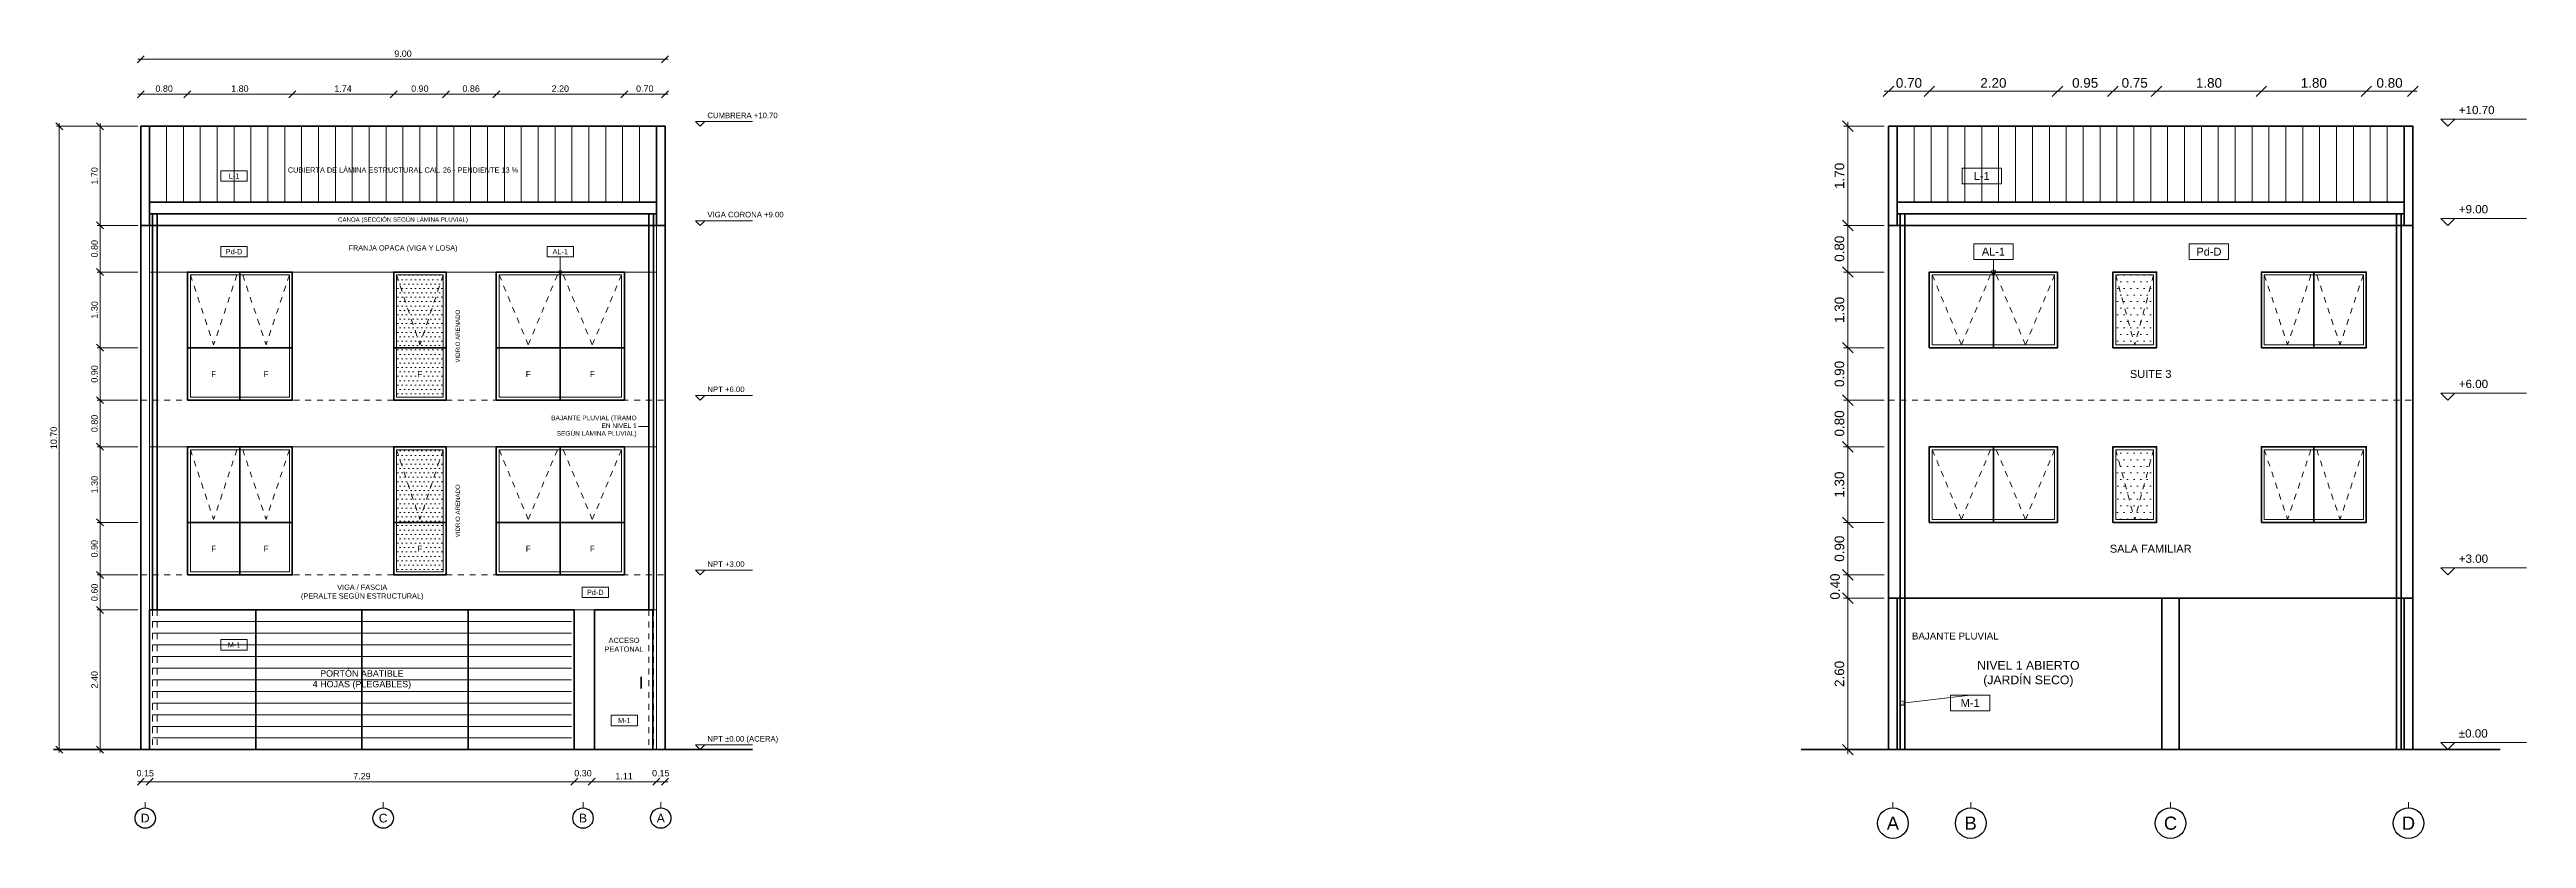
# Model space of a CAD drawing. Header units: metres. Extents: x -2 to 131, y -2 to 12.
# Drawn here: x -1.57 to 40.95, y -1.52 to 12.02 of the extents above; entities that cross this region are included whole.
import ezdxf
from ezdxf.enums import TextEntityAlignment as Align

# ---------------------------------------------------------------- set-up
doc = ezdxf.new("R2010")
doc.units = ezdxf.units.M
doc.linetypes.add('CENTER', pattern=[5.08, 3.175, -0.635, 0.635, -0.635])
doc.linetypes.add('DASHED', pattern=[1.524, 1.27, -0.254])
for name, color, linetype, lineweight in [('A-EJES', 8, 'CENTER', 13), ('A-EJES-TXT', 7, 'Continuous', 25), ('F-CONTORNO', 7, 'Continuous', 50), ('F-COTA', 7, 'Continuous', 18), ('F-LINEAS', 8, 'Continuous', 18), ('F-NIVEL', 7, 'Continuous', 18), ('F-OCULTO', 8, 'DASHED', 13), ('F-TERRENO', 7, 'Continuous', 70), ('F-TRAMA', 8, 'Continuous', 9), ('F-TXT', 7, 'Continuous', 18), ('F-VANOS', 7, 'Continuous', 35), ('F-VIDRIO', 8, 'Continuous', 13)]:
    doc.layers.add(name, color=color, linetype=linetype, lineweight=lineweight)
doc.styles.add('ARIAL', font='arial.ttf')
doc.dimstyles.new('COTA-50', dxfattribs={"dimtxt": 0.11, "dimasz": 0.06, "dimexe": 0.05, "dimexo": 0.05, "dimgap": 0.04, "dimtad": 1, "dimzin": 0, "dimdsep": 46, "dimtxsty": 'ARIAL', "dimtsz": 0.06, "dimcen": 2.5, "dimdle": 0.05, "dimclrd": 7, "dimclre": 7, "dimclrt": 7, "dimazin": 3, "dimtfac": 1, "dimtmove": 0, "dimatfit": 3, "dimlwd": 18, "dimlwe": 13})
doc.dimstyles.new('COTA-75', dxfattribs={"dimtxt": 0.165, "dimasz": 0.09, "dimexe": 0.075, "dimexo": 0.075, "dimgap": 0.06, "dimtad": 1, "dimzin": 0, "dimdsep": 46, "dimtxsty": 'ARIAL', "dimtsz": 0.09, "dimcen": 2.5, "dimdle": 0.075, "dimclrd": 7, "dimclre": 7, "dimclrt": 7, "dimazin": 3, "dimtfac": 1, "dimtmove": 0, "dimatfit": 3, "dimlwd": 18, "dimlwe": 13})

msp = doc.modelspace()

# ---------------------------------------------------------------- hatches: boundary and pattern name
at = {"layer": 'F-TRAMA'}
h = msp.add_hatch(dxfattribs=at)
h.set_pattern_fill('DOTS', scale=0.0475)
h.paths.add_polyline_path([(4.39, 6.05), (5.19, 6.05), (5.19, 8.15), (4.39, 8.15)])
h = msp.add_hatch(dxfattribs=at)
h.set_pattern_fill('DOTS', scale=0.07125)
h.paths.add_polyline_path([(33.9, 6.95), (34.55, 6.95), (34.55, 8.15), (33.9, 8.15)])
h = msp.add_hatch(dxfattribs=at)
h.set_pattern_fill('DOTS', scale=0.0475)
h.paths.add_polyline_path([(4.39, 3.05), (5.19, 3.05), (5.19, 5.15), (4.39, 5.15)])
h = msp.add_hatch(dxfattribs=at)
h.set_pattern_fill('DOTS', scale=0.07125)
h.paths.add_polyline_path([(33.9, 3.95), (34.55, 3.95), (34.55, 5.15), (33.9, 5.15)])

# ---------------------------------------------------------------- linework, layer by layer
at = {"layer": 'A-EJES', "ltscale": 0.05}
for p, q in [((0.075, -0.9), (0.075, -1)), ((4.16, -0.9), (4.16, -1)), ((7.59, -0.9), (7.59, -1)), ((8.925, -0.9), (8.925, -1))]:
    msp.add_line(p, q, dxfattribs=at)
at = {"layer": 'A-EJES', "ltscale": 0.075}
for p, q in [((30.075, -0.9), (30.075, -1)), ((31.41, -0.9), (31.41, -1)), ((34.84, -0.9), (34.84, -1)), ((38.925, -0.9), (38.925, -1))]:
    msp.add_line(p, q, dxfattribs=at)
at = {"layer": 'A-EJES-TXT'}
for centre, radius in [((0.075, -1.175), 0.175), ((4.16, -1.175), 0.175), ((7.59, -1.175), 0.175), ((8.925, -1.175), 0.175), ((30.075, -1.262), 0.263), ((31.41, -1.262), 0.263), ((34.84, -1.262), 0.263), ((38.925, -1.262), 0.263)]:
    msp.add_circle(centre, radius, dxfattribs=at)
at = {"layer": 'F-CONTORNO'}
for p, q in [((0.15, 10.703), (8.85, 10.703)), ((30.15, 10.703), (38.85, 10.703))]:
    msp.add_line(p, q, dxfattribs=at)
for points in [[(0, 9), (0.15, 9), (0.15, 10.703), (0, 10.703)], [(8.85, 9), (9, 9), (9, 10.703), (8.85, 10.703)], [(30, 9), (30.15, 9), (30.15, 10.703), (30, 10.703)], [(38.85, 9), (39, 9), (39, 10.703), (38.85, 10.703)], [(0, 0), (9, 0), (9, 9), (0, 9)], [(30, 2.6), (39, 2.6), (39, 9), (30, 9)], [(30, 0), (30.15, 0), (30.15, 2.6), (30, 2.6)], [(34.69, 0), (34.99, 0), (34.99, 2.6), (34.69, 2.6)], [(38.85, 0), (39, 0), (39, 2.6), (38.85, 2.6)]]:
    msp.add_lwpolyline(points, close=True, dxfattribs=at)
at = {"layer": 'F-LINEAS'}
for p, q in [((0, 0), (0, 9)), ((0.15, 0), (0.15, 9)), ((8.85, 0), (8.85, 9)), ((9, 0), (9, 9)), ((0.15, 8.2), (8.85, 8.2)), ((0.15, 5.2), (8.85, 5.2)), ((0.15, 2.4), (8.85, 2.4))]:
    msp.add_line(p, q, dxfattribs=at)
for points in [[(0.15, 9), (8.85, 9), (8.85, 9.2), (0.15, 9.2)], [(30.15, 9), (38.85, 9), (38.85, 9.2), (30.15, 9.2)]]:
    msp.add_lwpolyline(points, close=True, dxfattribs=at)
at = {"layer": 'F-NIVEL'}
for p, q in [((9.52, 10.783), (10.5, 10.783)), ((39.48, 10.823), (40.95, 10.823)), ((9.52, 9.08), (10.5, 9.08)), ((39.48, 9.12), (40.95, 9.12)), ((9.52, 6.08), (10.5, 6.08)), ((39.48, 6.12), (40.95, 6.12)), ((9.52, 3.08), (10.5, 3.08)), ((39.48, 3.12), (40.95, 3.12)), ((9.52, 0.08), (10.5, 0.08)), ((39.48, 0.12), (40.95, 0.12))]:
    msp.add_line(p, q, dxfattribs=at)
for points in [[(9.52, 10.783), (9.68, 10.783), (9.6, 10.703)], [(39.48, 10.823), (39.72, 10.823), (39.6, 10.703)], [(9.52, 9.08), (9.68, 9.08), (9.6, 9)], [(39.48, 9.12), (39.72, 9.12), (39.6, 9)], [(9.52, 6.08), (9.68, 6.08), (9.6, 6)], [(39.48, 6.12), (39.72, 6.12), (39.6, 6)], [(9.52, 3.08), (9.68, 3.08), (9.6, 3)], [(39.48, 3.12), (39.72, 3.12), (39.6, 3)], [(9.52, 0.08), (9.68, 0.08), (9.6, 0)], [(39.48, 0.12), (39.72, 0.12), (39.6, 0)]]:
    msp.add_lwpolyline(points, close=True, dxfattribs=at)
at = {"layer": 'F-OCULTO', "ltscale": 0.025}
for p, q in [((0.85, 8.15), (1.25, 6.95)), ((1.65, 8.15), (1.25, 6.95)), ((1.75, 8.15), (2.15, 6.95)), ((2.55, 8.15), (2.15, 6.95)), ((4.39, 8.15), (4.79, 6.95)), ((5.19, 8.15), (4.79, 6.95)), ((6.15, 8.15), (6.65, 6.95)), ((7.15, 8.15), (6.65, 6.95)), ((7.25, 8.15), (7.75, 6.95)), ((8.25, 8.15), (7.75, 6.95)), ((0.85, 5.15), (1.25, 3.95)), ((1.65, 5.15), (1.25, 3.95)), ((1.75, 5.15), (2.15, 3.95)), ((2.55, 5.15), (2.15, 3.95)), ((4.39, 5.15), (4.79, 3.95)), ((5.19, 5.15), (4.79, 3.95)), ((6.15, 5.15), (6.65, 3.95)), ((7.15, 5.15), (6.65, 3.95)), ((7.25, 5.15), (7.75, 3.95)), ((8.25, 5.15), (7.75, 3.95))]:
    msp.add_line(p, q, dxfattribs=at)
at = {"layer": 'F-OCULTO', "ltscale": 0.0375}
for p, q in [((30.75, 8.15), (31.25, 6.95)), ((31.75, 8.15), (31.25, 6.95)), ((31.85, 8.15), (32.35, 6.95)), ((32.85, 8.15), (32.35, 6.95)), ((33.9, 8.15), (34.225, 6.95)), ((34.55, 8.15), (34.225, 6.95)), ((36.45, 8.15), (36.85, 6.95)), ((37.25, 8.15), (36.85, 6.95)), ((37.35, 8.15), (37.75, 6.95)), ((38.15, 8.15), (37.75, 6.95)), ((30.75, 5.15), (31.25, 3.95)), ((31.75, 5.15), (31.25, 3.95)), ((31.85, 5.15), (32.35, 3.95)), ((32.85, 5.15), (32.35, 3.95)), ((33.9, 5.15), (34.225, 3.95)), ((34.55, 5.15), (34.225, 3.95)), ((36.45, 5.15), (36.85, 3.95)), ((37.25, 5.15), (36.85, 3.95)), ((37.35, 5.15), (37.75, 3.95)), ((38.15, 5.15), (37.75, 3.95))]:
    msp.add_line(p, q, dxfattribs=at)
at = {"layer": 'F-OCULTO', "ltscale": 0.08}
for p, q in [((0, 6), (9, 6)), ((30, 6), (39, 6)), ((0, 3), (9, 3)), ((0.2, 2.4), (0.2, 0)), ((0.28, 2.4), (0.28, 0)), ((8.72, 2.4), (8.72, 0)), ((8.8, 2.4), (8.8, 0))]:
    msp.add_line(p, q, dxfattribs=at)
at = {"layer": 'F-TERRENO'}
for p, q in [((-1.5, 0), (10.5, 0)), ((28.5, 0), (40.5, 0))]:
    msp.add_line(p, q, dxfattribs=at)
at = {"layer": 'F-TRAMA'}
for p, q in [((0.44, 9.4), (0.44, 10.703)), ((0.73, 9.4), (0.73, 10.703)), ((1.02, 9.4), (1.02, 10.703)), ((1.31, 9.4), (1.31, 10.703)), ((1.6, 9.4), (1.6, 10.703)), ((1.89, 9.4), (1.89, 10.703)), ((2.18, 9.4), (2.18, 10.703)), ((2.47, 9.4), (2.47, 10.703)), ((2.76, 9.4), (2.76, 10.703)), ((3.05, 9.4), (3.05, 10.703)), ((3.34, 9.4), (3.34, 10.703)), ((3.63, 9.4), (3.63, 10.703)), ((3.92, 9.4), (3.92, 10.703)), ((4.21, 9.4), (4.21, 10.703)), ((4.5, 9.4), (4.5, 10.703)), ((4.79, 9.4), (4.79, 10.703)), ((5.08, 9.4), (5.08, 10.703)), ((5.37, 9.4), (5.37, 10.703)), ((5.66, 9.4), (5.66, 10.703)), ((5.95, 9.4), (5.95, 10.703)), ((6.24, 9.4), (6.24, 10.703)), ((6.53, 9.4), (6.53, 10.703)), ((6.82, 9.4), (6.82, 10.703)), ((7.11, 9.4), (7.11, 10.703)), ((7.4, 9.4), (7.4, 10.703)), ((7.69, 9.4), (7.69, 10.703)), ((7.98, 9.4), (7.98, 10.703)), ((8.27, 9.4), (8.27, 10.703)), ((8.56, 9.4), (8.56, 10.703)), ((30.44, 9.4), (30.44, 10.703)), ((30.73, 9.4), (30.73, 10.703)), ((31.02, 9.4), (31.02, 10.703)), ((31.31, 9.4), (31.31, 10.703)), ((31.6, 9.4), (31.6, 10.703)), ((31.89, 9.4), (31.89, 10.703)), ((32.18, 9.4), (32.18, 10.703)), ((32.47, 9.4), (32.47, 10.703)), ((32.76, 9.4), (32.76, 10.703)), ((33.05, 9.4), (33.05, 10.703)), ((33.34, 9.4), (33.34, 10.703)), ((33.63, 9.4), (33.63, 10.703)), ((33.92, 9.4), (33.92, 10.703)), ((34.21, 9.4), (34.21, 10.703)), ((34.5, 9.4), (34.5, 10.703)), ((34.79, 9.4), (34.79, 10.703)), ((35.08, 9.4), (35.08, 10.703)), ((35.37, 9.4), (35.37, 10.703)), ((35.66, 9.4), (35.66, 10.703)), ((35.95, 9.4), (35.95, 10.703)), ((36.24, 9.4), (36.24, 10.703)), ((36.53, 9.4), (36.53, 10.703)), ((36.82, 9.4), (36.82, 10.703)), ((37.11, 9.4), (37.11, 10.703)), ((37.4, 9.4), (37.4, 10.703)), ((37.69, 9.4), (37.69, 10.703)), ((37.98, 9.4), (37.98, 10.703)), ((38.27, 9.4), (38.27, 10.703)), ((38.56, 9.4), (38.56, 10.703))]:
    msp.add_line(p, q, dxfattribs=at)
at = {"layer": 'F-TXT'}
for p, q in [((7.2, 8.46), (7.2, 8.2)), ((31.8, 8.415), (31.8, 8.2)), ((8.54, 5.55), (8.72, 5.55)), ((31.4, 0.935), (30.24, 0.8))]:
    msp.add_line(p, q, dxfattribs=at)
for points in [[(1.375, 9.76), (1.825, 9.76), (1.825, 9.94), (1.375, 9.94)], [(31.263, 9.715), (31.938, 9.715), (31.938, 9.985), (31.263, 9.985)], [(1.375, 8.46), (1.825, 8.46), (1.825, 8.64), (1.375, 8.64)], [(6.975, 8.46), (7.425, 8.46), (7.425, 8.64), (6.975, 8.64)], [(31.463, 8.415), (32.138, 8.415), (32.138, 8.685), (31.463, 8.685)], [(35.163, 8.415), (35.837, 8.415), (35.837, 8.685), (35.163, 8.685)], [(7.575, 2.61), (8.025, 2.61), (8.025, 2.79), (7.575, 2.79)], [(1.375, 1.71), (1.825, 1.71), (1.825, 1.89), (1.375, 1.89)], [(31.062, 0.665), (31.737, 0.665), (31.737, 0.935), (31.062, 0.935)], [(8.075, 0.41), (8.525, 0.41), (8.525, 0.59), (8.075, 0.59)]]:
    msp.add_lwpolyline(points, close=True, dxfattribs=at)
for centre, radius in [((7.2, 8.2), 0.025), ((31.8, 8.2), 0.0375), ((30.24, 0.8), 0.0375)]:
    msp.add_circle(centre, radius, dxfattribs=at)
at = {"layer": 'F-VANOS'}
for p, q in [((0.2, 9.2), (0.2, 2.4)), ((0.28, 9.2), (0.28, 2.4)), ((8.72, 9.2), (8.72, 2.4)), ((8.8, 9.2), (8.8, 2.4)), ((30.2, 9.2), (30.2, 0)), ((30.28, 9.2), (30.28, 0)), ((38.72, 9.2), (38.72, 0)), ((38.8, 9.2), (38.8, 0)), ((1.7, 6), (1.7, 8.2)), ((7.2, 6), (7.2, 8.2)), ((31.8, 6.9), (31.8, 8.2)), ((37.3, 6.9), (37.3, 8.2)), ((0.8, 6.9), (2.6, 6.9)), ((4.34, 6.9), (5.24, 6.9)), ((6.1, 6.9), (8.3, 6.9)), ((1.7, 3), (1.7, 5.2)), ((7.2, 3), (7.2, 5.2)), ((31.8, 3.9), (31.8, 5.2)), ((37.3, 3.9), (37.3, 5.2)), ((0.8, 3.9), (2.6, 3.9)), ((4.34, 3.9), (5.24, 3.9)), ((6.1, 3.9), (8.3, 3.9)), ((1.973, 0), (1.973, 2.4)), ((3.795, 0), (3.795, 2.4)), ((5.617, 0), (5.617, 2.4)), ((8.59, 1.05), (8.59, 1.25))]:
    msp.add_line(p, q, dxfattribs=at)
for points in [[(0.15, 9.2), (8.85, 9.2), (8.85, 9.4), (0.15, 9.4)], [(30.15, 9.2), (38.85, 9.2), (38.85, 9.4), (30.15, 9.4)], [(0.8, 6), (2.6, 6), (2.6, 8.2), (0.8, 8.2)], [(4.34, 6), (5.24, 6), (5.24, 8.2), (4.34, 8.2)], [(6.1, 6), (8.3, 6), (8.3, 8.2), (6.1, 8.2)], [(30.7, 6.9), (32.9, 6.9), (32.9, 8.2), (30.7, 8.2)], [(33.85, 6.9), (34.6, 6.9), (34.6, 8.2), (33.85, 8.2)], [(36.4, 6.9), (38.2, 6.9), (38.2, 8.2), (36.4, 8.2)], [(0.8, 3), (2.6, 3), (2.6, 5.2), (0.8, 5.2)], [(4.34, 3), (5.24, 3), (5.24, 5.2), (4.34, 5.2)], [(6.1, 3), (8.3, 3), (8.3, 5.2), (6.1, 5.2)], [(30.7, 3.9), (32.9, 3.9), (32.9, 5.2), (30.7, 5.2)], [(33.85, 3.9), (34.6, 3.9), (34.6, 5.2), (33.85, 5.2)], [(36.4, 3.9), (38.2, 3.9), (38.2, 5.2), (36.4, 5.2)], [(0.15, 0), (7.44, 0), (7.44, 2.4), (0.15, 2.4)], [(7.79, 0), (8.79, 0), (8.79, 2.4), (7.79, 2.4)]]:
    msp.add_lwpolyline(points, close=True, dxfattribs=at)
at = {"layer": 'F-VIDRIO'}
for p, q in [((0.2, 2.2), (7.39, 2.2)), ((0.2, 2), (7.39, 2)), ((0.2, 1.8), (7.39, 1.8)), ((0.2, 1.6), (7.39, 1.6)), ((0.2, 1.4), (7.39, 1.4)), ((0.2, 1.2), (7.39, 1.2)), ((0.2, 1), (7.39, 1)), ((0.2, 0.8), (7.39, 0.8)), ((0.2, 0.6), (7.39, 0.6)), ((0.2, 0.4), (7.39, 0.4)), ((0.2, 0.2), (7.39, 0.2))]:
    msp.add_line(p, q, dxfattribs=at)
for points in [[(0.85, 6.05), (2.55, 6.05), (2.55, 8.15), (0.85, 8.15)], [(4.39, 6.05), (5.19, 6.05), (5.19, 8.15), (4.39, 8.15)], [(6.15, 6.05), (8.25, 6.05), (8.25, 8.15), (6.15, 8.15)], [(30.75, 6.95), (32.85, 6.95), (32.85, 8.15), (30.75, 8.15)], [(33.9, 6.95), (34.55, 6.95), (34.55, 8.15), (33.9, 8.15)], [(36.45, 6.95), (38.15, 6.95), (38.15, 8.15), (36.45, 8.15)], [(0.85, 3.05), (2.55, 3.05), (2.55, 5.15), (0.85, 5.15)], [(4.39, 3.05), (5.19, 3.05), (5.19, 5.15), (4.39, 5.15)], [(6.15, 3.05), (8.25, 3.05), (8.25, 5.15), (6.15, 5.15)], [(30.75, 3.95), (32.85, 3.95), (32.85, 5.15), (30.75, 5.15)], [(33.9, 3.95), (34.55, 3.95), (34.55, 5.15), (33.9, 5.15)], [(36.45, 3.95), (38.15, 3.95), (38.15, 5.15), (36.45, 5.15)]]:
    msp.add_lwpolyline(points, close=True, dxfattribs=at)

# ---------------------------------------------------------------- texts
at = {"layer": 'A-EJES-TXT', "style": 'ARIAL'}
for s, height, p in [('D', 0.15, (0.075, -1.175)), ('C', 0.15, (4.16, -1.175)), ('B', 0.15, (7.59, -1.175)), ('A', 0.15, (8.925, -1.175)), ('A', 0.225, (30.075, -1.262)), ('B', 0.225, (31.41, -1.262)), ('C', 0.225, (34.84, -1.262)), ('D', 0.225, (38.925, -1.262))]:
    msp.add_text(s, height=height, dxfattribs=at).set_placement(p, align=Align.MIDDLE_CENTER)
at = {"layer": 'F-NIVEL', "style": 'ARIAL'}
for s, height, p in [('+10.70', 0.1425, (39.788, 10.868)), ('CUMBRERA +10.70', 0.095, (9.725, 10.813)), ('VIGA CORONA +9.00', 0.095, (9.725, 9.11)), ('+9.00', 0.1425, (39.788, 9.165)), ('NPT +6.00', 0.095, (9.725, 6.11)), ('+6.00', 0.1425, (39.788, 6.165)), ('NPT +3.00', 0.095, (9.725, 3.11)), ('+3.00', 0.1425, (39.788, 3.165)), ('NPT ±0.00 (ACERA)', 0.095, (9.725, 0.11)), ('±0.00', 0.1425, (39.788, 0.165))]:
    msp.add_text(s, height=height, dxfattribs=at).set_placement(p, align=Align.BOTTOM_LEFT)
at = {"layer": 'F-TXT', "style": 'ARIAL'}
for s, height, p in [('L-1', 0.09, (1.6, 9.85)), ('L-1', 0.135, (31.6, 9.85)), ('CANOA (SECCIÓN SEGÚN LÁMINA PLUVIAL)', 0.075, (4.5, 9.1)), ('Pd-D', 0.09, (1.6, 8.55)), ('AL-1', 0.09, (7.2, 8.55)), ('AL-1', 0.135, (31.8, 8.55)), ('Pd-D', 0.135, (35.5, 8.55)), ('F', 0.1, (1.25, 6.45)), ('F', 0.1, (2.15, 6.45)), ('F', 0.1, (4.79, 6.45)), ('F', 0.1, (6.65, 6.45)), ('F', 0.1, (7.75, 6.45)), ('SUITE 3', 0.135, (34.5, 6.45)), ('F', 0.1, (1.25, 3.45)), ('F', 0.1, (2.15, 3.45)), ('F', 0.1, (4.79, 3.45)), ('F', 0.1, (6.65, 3.45)), ('F', 0.1, (7.75, 3.45)), ('SALA FAMILIAR', 0.135, (34.5, 3.45)), ('Pd-D', 0.09, (7.8, 2.7)), ('M-1', 0.09, (1.6, 1.8)), ('M-1', 0.135, (31.4, 0.8)), ('M-1', 0.09, (8.3, 0.5))]:
    msp.add_text(s, height=height, dxfattribs=at).set_placement(p, align=Align.MIDDLE_CENTER)
for p in [(5.44, 7.1), (5.44, 4.1)]:
    msp.add_text('VIDRIO ARENADO', height=0.075, rotation=90, dxfattribs=at).set_placement(p, align=Align.MIDDLE_CENTER)
for s, insert, char_height, width, attachment_point in [('CUBIERTA DE LÁMINA ESTRUCTURAL CAL. 26 - PENDIENTE 13 %', (4.5, 9.951), 0.09, 4.75, 5), ('FRANJA OPACA (VIGA Y LOSA)', (4.5, 8.6), 0.09, 3, 5), ('BAJANTE PLUVIAL (TRAMO EN NIVEL 1\\PSEGÚN LÁMINA PLUVIAL)', (8.51, 5.55), 0.08, 1.5, 6), ('VIGA / FASCIA\\P(PERALTE SEGÚN ESTRUCTURAL)', (3.8, 2.7), 0.09, 2.5, 5), ('ACCESO\\PPEATONAL', (8.295, 1.8), 0.09, 0.9, 5), ('BAJANTE PLUVIAL', (30.4, 1.95), 0.12, 1.65, 4), ('PORTÓN ABATIBLE\\P4 HOJAS (PLEGABLES)', (3.795, 1.2), 0.11, 2.25, 5), ('NIVEL 1 ABIERTO\\P(JARDÍN SECO)', (32.4, 1.3), 0.15, 3, 5)]:
    msp.add_mtext(s, dxfattribs=dict(at, insert=insert, char_height=char_height, width=width, attachment_point=attachment_point))

# ---------------------------------------------------------------- dimensions: what is measured, and where the dimension line sits
at = {"layer": 'F-COTA'}
for base, p1, p2, dimstyle in [((0, 11.853), (0, 11.853), (9, 11.853), 'COTA-50'), ((30, 11.303), (30, 11.303), (30.7, 11.303), 'COTA-75'), ((30.7, 11.303), (30.7, 11.303), (32.9, 11.303), 'COTA-75'), ((32.9, 11.303), (32.9, 11.303), (33.85, 11.303), 'COTA-75'), ((33.85, 11.303), (33.85, 11.303), (34.6, 11.303), 'COTA-75'), ((34.6, 11.303), (34.6, 11.303), (36.4, 11.303), 'COTA-75'), ((36.4, 11.303), (36.4, 11.303), (38.2, 11.303), 'COTA-75'), ((38.2, 11.303), (38.2, 11.303), (39, 11.303), 'COTA-75'), ((0, 11.253), (0, 11.253), (0.8, 11.253), 'COTA-50'), ((0.8, 11.253), (0.8, 11.253), (2.6, 11.253), 'COTA-50'), ((2.6, 11.253), (2.6, 11.253), (4.34, 11.253), 'COTA-50'), ((4.34, 11.253), (4.34, 11.253), (5.24, 11.253), 'COTA-50'), ((5.24, 11.253), (5.24, 11.253), (6.1, 11.253), 'COTA-50'), ((6.1, 11.253), (6.1, 11.253), (8.3, 11.253), 'COTA-50'), ((8.3, 11.253), (8.3, 11.253), (9, 11.253), 'COTA-50'), ((0, -0.55), (0, -0.55), (0.15, -0.55), 'COTA-50'), ((0.15, -0.55), (0.15, -0.55), (7.44, -0.55), 'COTA-50'), ((7.44, -0.55), (7.44, -0.55), (7.74, -0.55), 'COTA-50'), ((7.74, -0.55), (7.74, -0.55), (8.85, -0.55), 'COTA-50'), ((8.85, -0.55), (8.85, -0.55), (9, -0.55), 'COTA-50')]:
    msp.add_linear_dim(base=base, p1=p1, p2=p2, dimstyle=dimstyle, dxfattribs=at).render()
for base, p1, p2, dimstyle in [((-1.4, 0), (0, 0), (0, 10.703), 'COTA-50'), ((-0.7, 9), (0, 9), (0, 10.703), 'COTA-50'), ((29.3, 9), (30, 9), (30, 10.703), 'COTA-75'), ((-0.7, 8.2), (0, 8.2), (0, 9), 'COTA-50'), ((29.3, 8.2), (30, 8.2), (30, 9), 'COTA-75'), ((-0.7, 6.9), (0, 6.9), (0, 8.2), 'COTA-50'), ((29.3, 6.9), (30, 6.9), (30, 8.2), 'COTA-75'), ((-0.7, 6), (0, 6), (0, 6.9), 'COTA-50'), ((29.3, 6), (30, 6), (30, 6.9), 'COTA-75'), ((-0.7, 5.2), (0, 5.2), (0, 6), 'COTA-50'), ((29.3, 5.2), (30, 5.2), (30, 6), 'COTA-75'), ((-0.7, 3.9), (0, 3.9), (0, 5.2), 'COTA-50'), ((29.3, 3.9), (30, 3.9), (30, 5.2), 'COTA-75'), ((-0.7, 3), (0, 3), (0, 3.9), 'COTA-50'), ((29.3, 3), (30, 3), (30, 3.9), 'COTA-75'), ((-0.7, 2.4), (0, 2.4), (0, 3), 'COTA-50'), ((29.3, 2.6), (30, 2.6), (30, 3), 'COTA-75'), ((29.3, 0), (30, 0), (30, 2.6), 'COTA-75'), ((-0.7, 0), (0, 0), (0, 2.4), 'COTA-50')]:
    msp.add_linear_dim(base=base, p1=p1, p2=p2, angle=90, dimstyle=dimstyle, dxfattribs=at).render()

doc.saveas('drawing.dxf')
